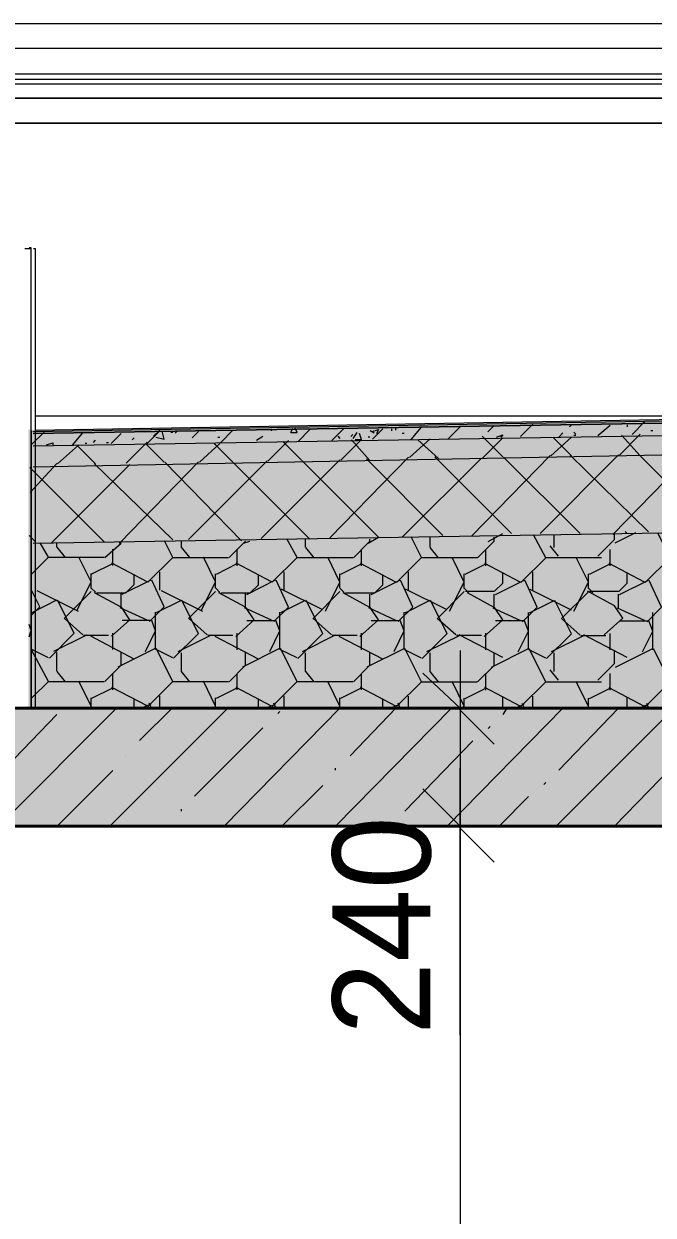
# Model space of a CAD drawing. Header units: millimetres. Extents: x -135211 to 49383, y -8033 to 228499.
# Drawn here: x -2060 to -772, y 18325 to 20763 of the extents above; entities that cross this region are included whole.
import ezdxf

# ---------------------------------------------------------------- set-up
doc = ezdxf.new("R2010")
doc.units = ezdxf.units.MM
doc.layers.add('PDF _Геометрия', color=7, linetype='Continuous', true_color=0x1d1d1d)
doc.layers.add('PDF _Сплошная заливка', color=7, linetype='Continuous', true_color=0xffffff)
doc.layers.add('PDF _Текст', color=7, linetype='Continuous')

msp = doc.modelspace()

# ---------------------------------------------------------------- hatches: boundary and pattern name
at = {"layer": 'PDF _Сплошная заливка', "transparency": 33554559}
h = msp.add_hatch(color=256, dxfattribs=at)
h.paths.add_polyline_path([(-4971, 19881.6), (-5834.6, 19864.7), (-5834.6, 19843.5), (-5021.8, 19856.2), (-4755.1, 19856.2), (-4755.1, 19881.6)])
h.paths.add_polyline_path([(-263.8, 19932.4), (-263.8, 19953.9), (-752.3, 19953.9), (-1025.8, 19949.3), (-1284, 19945.1), (-1792, 19936.6), (-2050.2, 19932.4), (-2050.2, 19907), (-1792, 19911.3), (-1284, 19919.7), (-1025.8, 19923.9), (-517.8, 19932.4)])
h.paths.add_polyline_path([(-24290.7, 19898.6), (-24401.5, 19898.6), (-24401.5, 19877.4), (-24299.2, 19877.4), (-23969, 19864.7), (-23863.2, 19860.5), (-23533, 19847.8), (-23427.2, 19843.5), (-23097, 19830.8), (-22991.2, 19826.6), (-7646.3, 19822.4), (-7646.3, 19847.8), (-22991.2, 19852), (-23105.5, 19856.2)])
h = msp.add_hatch(color=256, dxfattribs=at)
h.paths.add_polyline_path([(-5021.8, 19856.2), (-5834.6, 19843.5), (-5834.6, 19801.2), (-4971, 19818.1), (-4755.1, 19818.1), (-4755.1, 19856.2)])
h.paths.add_polyline_path([(-263.8, 19894.3), (-263.8, 19928.5), (-750.4, 19928.5), (-1025.8, 19923.9), (-1284, 19919.7), (-1792, 19911.3), (-2050.2, 19907), (-2050.2, 19864.7), (-1377.1, 19877.4), (-1157, 19881.6), (-484, 19894.3)])
h.paths.add_polyline_path([(-24299.2, 19877.4), (-24401.5, 19877.4), (-24401.5, 19835.1), (-24290.7, 19835.1), (-23105.5, 19792.7), (-22991.2, 19788.5), (-7646.3, 19784.3), (-7646.3, 19822.4), (-22991.2, 19826.6), (-23097, 19830.8), (-23427.2, 19843.5), (-23533, 19847.8), (-23863.2, 19860.5), (-23969, 19864.7)])
h = msp.add_hatch(color=256, dxfattribs=at)
h.paths.add_polyline_path([(-4971, 19818.1), (-5834.6, 19801.2), (-5834.6, 19644.6), (-5021.8, 19657.3), (-4755.1, 19657.3), (-4755.1, 19818.1)])
h.paths.add_polyline_path([(-263.8, 19733.5), (-263.8, 19890.4), (-689, 19890.4), (-1157, 19881.6), (-1377.1, 19877.4), (-2050.2, 19864.7), (-2050.2, 19708.1), (-1792, 19712.3), (-1284, 19720.8), (-1025.8, 19725), (-517.8, 19733.5)])
h.paths.add_polyline_path([(-24290.7, 19835.1), (-24401.5, 19835.1), (-24401.5, 19674.2), (-24290.7, 19674.2), (-22987, 19627.6), (-7646.3, 19623.4), (-7646.3, 19784.3), (-22991.2, 19788.5), (-23105.5, 19792.7)])
h = msp.add_hatch(color=256, dxfattribs=at)
h.paths.add_polyline_path([(-5021.8, 19657.3), (-5834.6, 19644.6), (-5834.6, 19365.2), (-4755.1, 19365.2), (-4755.1, 19657.3)])
h.paths.add_polyline_path([(-263.8, 19365.2), (-263.8, 19729.5), (-754.4, 19729.5), (-1025.8, 19725), (-1284, 19720.8), (-1792, 19712.3), (-2050.2, 19708.1), (-2050.2, 19365.2)])
h.paths.add_polyline_path([(-24290.7, 19674.2), (-24401.5, 19674.2), (-24401.5, 19365.2), (-7646.3, 19365.2), (-7646.3, 19623.4), (-22987, 19627.6)])
h = msp.add_hatch(color=256, dxfattribs=at)
h.paths.add_polyline_path([(-77398.8, 19123.9), (-77398.8, 19364.2), (-103546, 19364.2), (-103546, 19123.9)])
h.paths.add_polyline_path([(146.8, 19123.9), (146.8, 19364.2), (-2304.2, 19364.2), (-2304.2, 19123.9)])
h.paths.add_polyline_path([(-4501.1, 19123.9), (-4501.1, 19364.2), (-25450.6, 19364.2), (-25450.6, 19123.9)])
h.paths.add_polyline_path([(-26102.5, 19123.9), (-26102.5, 19364.2), (-26352.2, 19364.2), (-26352.2, 19123.9)])

# ---------------------------------------------------------------- linework, layer by layer
at = {"layer": 'PDF _Геометрия', "color": 7, "lineweight": 9}
for points in [[(464.8, 20644.1), (447.6, 20648.2), (464.8, 20644.1), (464.8, 20758.4), (435.3, 20758.4), (464.8, 20762.6), (-5851.4, 20762.6)], [(-298.5, 20712.3), (-327.8, 20657.3), (-298.5, 20712.3), (-5853, 20712.3)], [(-333.6, 20659.6), (-2175.1, 20659.6)], [(-2170, 20649.1), (-316, 20649.1), (-329.1, 20657.6), (-316, 20653.3)], [(-2168.7, 20639.9), (-263.4, 20639.9), (-263.4, 20610.3), (-2168.7, 20610.3), (-263.4, 20610.3), (-263.4, 20631.4), (-263.4, 20635.6), (-263.4, 20639.9)], [(-263.4, 20559.4), (-263.4, 20610.3), (-263.4, 20559.4), (-2168.7, 20559.4), (-263.4, 20559.4), (-263.4, 19958.3), (-276.4, 19958.3)], [(-2040.9, 19361.2), (-254.6, 19361.2), (-254.6, 19729.6), (-254.6, 19890.4), (-254.6, 19928.5), (-254.6, 19953.9), (-254.6, 19958.1), (-254.6, 20559.3), (-258.7, 20559.3)], [(-2044.5, 19362.8), (-2044.5, 20302.5), (-2057.4, 20302.5)], [(-2048.6, 19364.6), (-2044.5, 19364.6), (-2044.5, 20304.3), (-2048.6, 20304.3)], [(-2039.8, 19362.6), (-2035.8, 19362.6), (-2035.8, 20302.4), (-2039.8, 20302.4)], [(-2041.4, 19928.7), (-263.4, 19958.3), (-263.4, 20216.5)], [(-2037.5, 19960.4), (-280.9, 19960.4), (-2037.5, 19930.7)], [(-2044.5, 19930), (-2044.5, 19925.8), (-2044.5, 19900.4), (-2044.5, 19858), (-2044.5, 19701.4), (-2044.5, 19362.8), (-2057.4, 19362.8)], [(-2044.5, 19925.8), (-2044.5, 19925.8)], [(-1167.1, 19480.8), (-1167.1, 19121), (-1167.1, 13139.3), (-1167.1, 12881.1), (-1167.1, 8939.9), (-1167.1, 8681.7), (-1167.1, 5650.6), (-1167.1, 5392.4), (-1167.1, 3322.4)], [(-1167.1, 19362.3), (-1285.4, 19362.3)], [(-1168, 19362.5), (-1061.8, 19362.5)], [(-1167.1, 18693.4), (-1167.1, 19146.4), (-1167.1, 19239.5)], [(-877.6, 19120.2), (-2951.8, 19120.2)], [(-1167.1, 19121), (-1285.4, 19121)], [(-1168, 19121.2), (-1061.8, 19121.2)], [(-898.4, 19120), (-500.3, 19120)]]:
    msp.add_lwpolyline(points, dxfattribs=at)
at = {"layer": 'PDF _Геометрия', "color": 7, "lineweight": 40}
for points in [[(-96.7, 20560.5), (-96.7, 19362.5), (-2298.3, 19362.5)], [(-2298.3, 19121.2), (-96.7, 19121.2), (-96.7, 15163.1), (-96.7, 13101.5)]]:
    msp.add_lwpolyline(points, dxfattribs=at)
at = {"layer": 'PDF _Геометрия', "color": 7, "lineweight": 20}
for points in [[(-2040.9, 19898.9), (-254.6, 19928.5), (-254.6, 19953.9), (-2040.9, 19924.3), (-254.6, 19953.9), (-254.6, 19958.1), (-258.7, 19958.1)], [(-2040.9, 19856.6), (-254.6, 19890.4), (-254.6, 19928.5)], [(-2040.9, 19699.9), (-254.6, 19729.6), (-254.6, 19890.4)]]:
    msp.add_lwpolyline(points, dxfattribs=at)
at = {"layer": 'PDF _Геометрия', "lineweight": 9}
for points in [[(-1267.1, 19912), (-1246.1, 19937.4)], [(-1192.2, 19912.6), (-1167.1, 19938)], [(-1109.9, 19927.9), (-1096.9, 19940.5)], [(-1043.1, 19918.2), (-1018, 19943.6)], [(-943.1, 19938.2), (-939, 19942.4)], [(-885.2, 19920.1), (-860, 19941.3)], [(-824.9, 19942.5), (-824.9, 19938.3)], [(-815, 19922.6), (-789.8, 19948)], [(-2044, 19901.8), (-2018.2, 19927.2)], [(-1960.2, 19900.6), (-1939.2, 19926)], [(-1881.2, 19903.7), (-1860.3, 19924.8)], [(-1838, 19911.7), (-1834, 19915.9)], [(-1807.1, 19904.3), (-1781.3, 19929.7)], [(-1798.9, 19921.4), (-1798.9, 19921.4)], [(-1794.2, 19918.8), (-1781.3, 19931.5)], [(-1789.5, 19916.9), (-1772.5, 19912.6), (-1776.6, 19929.5)], [(-1759, 19926.9), (-1755, 19926.9)], [(-1750.2, 19924.9), (-1746.2, 19929.2)], [(-1715.2, 19915.8), (-1702.3, 19928.5)], [(-1662.5, 19916.9), (-1658.5, 19916.9)], [(-1657.2, 19905.7), (-1632.1, 19931)], [(-1583.6, 19910.8), (-1570.7, 19919.3)], [(-1553.2, 19929.9), (-1553.2, 19934.1)], [(-1513.5, 19926.7), (-1500.5, 19926.7), (-1504.6, 19935.1)], [(-1513.4, 19926.8), (-1509.3, 19935.2)], [(-1499.3, 19907.5), (-1474.2, 19932.9)], [(-1429.1, 19910.1), (-1404, 19935.5)], [(-1416.8, 19918.7), (-1412.8, 19914.4)], [(-1390.5, 19918.3), (-1386.5, 19922.5)], [(-1385.8, 19913.9), (-1377.7, 19926.6)], [(-1381.9, 19912), (-1368.9, 19912), (-1373, 19924.7)], [(-1355.4, 19917.8), (-1351.4, 19917.8)], [(-1350.7, 19930.3), (-1342.6, 19926.1)], [(-1346.8, 19928.4), (-1333.8, 19932.6), (-1337.9, 19924.1)], [(-1346.1, 19913.1), (-1325.1, 19934.3)], [(-1307.5, 19934.1), (-1307.5, 19929.8)], [(-1298.7, 19931.5), (-1298.7, 19935.7)], [(-1285.2, 19925.2), (-1281.2, 19925.2)], [(-1270.6, 19875.4), (-1228.5, 19913.5)], [(-1079.4, 19876.8), (-1121.5, 19919.1)], [(-1121.5, 19873.1), (-1079.4, 19915.5)], [(-1092.4, 19917.3), (-1079.4, 19921.5), (-1083.4, 19917.3)], [(-981.2, 19878.9), (-939, 19917)], [(-939, 19878.9), (-977.1, 19917)], [(-964.7, 19917.3), (-956.5, 19925.7)], [(-934.3, 19927.1), (-930.2, 19922.9)], [(-934.3, 19921.1), (-930.2, 19921.1)], [(-842.5, 19934.3), (-842.5, 19934.3)], [(-840.9, 19880.4), (-798.6, 19922.8)], [(-798.6, 19878.6), (-836.8, 19920.9)], [(-776.4, 19930.8), (-772.3, 19930.8)], [(-2013.5, 19901.5), (-2000.7, 19905.7), (-2000.7, 19901.5)], [(-2009.4, 19899.8), (-2009.4, 19899.8)], [(-1990.7, 19862.7), (-1948, 19900.8)], [(-1983.1, 19909.7), (-1983.1, 19909.7)], [(-1912.9, 19862.1), (-1950.8, 19900.2)], [(-1934.5, 19904.7), (-1930.5, 19904.7)], [(-1916.9, 19906.3), (-1912.9, 19910.5)], [(-1890.6, 19905.8), (-1886.6, 19905.8)], [(-1850.4, 19864.1), (-1807.6, 19906.5)], [(-1772.5, 19866.1), (-1810.4, 19904.1)], [(-1728.7, 19903.5), (-1728.7, 19903.5)], [(-1700.4, 19866.1), (-1658.5, 19904.2)], [(-1632.1, 19865.7), (-1670.1, 19903.8)], [(-1560.1, 19867.6), (-1518.1, 19910)], [(-1491.8, 19869.7), (-1529.7, 19907.8)], [(-1411, 19869.7), (-1368.9, 19912)], [(-1351.4, 19869.4), (-1389.4, 19911.7)], [(-1211, 19873.3), (-1253.1, 19911.5)], [(-1246.1, 19912), (-1246.1, 19912)], [(-1246.1, 19912), (-1246.1, 19912)], [(-1862.9, 19701.7), (-1702.3, 19866.8)], [(-1614.6, 19704.6), (-1771.2, 19865.5)], [(-1722.7, 19707.5), (-1562, 19868.3)], [(-1474.2, 19708.5), (-1631, 19865.2)], [(-1573.7, 19709.4), (-1412.8, 19870.3)], [(-1354.9, 19699.8), (-1333.8, 19712.5), (-1490.8, 19869.1)], [(-1433.5, 19710.9), (-1272.4, 19876.1)], [(-1202.2, 19715.9), (-1358.5, 19872.6)], [(-1284.5, 19713), (-1123.3, 19873.8)], [(-1061.8, 19719.9), (-1218.3, 19876.5)], [(-1143.5, 19714.5), (-982.9, 19879.6)], [(-921.5, 19719.6), (-1078.1, 19876.2)], [(-1003.3, 19720.2), (-842.5, 19881.1)], [(-781.1, 19723.5), (-941.9, 19880.2)], [(-854.3, 19718), (-693.3, 19883.1)], [(-640.7, 19721.5), (-797.6, 19878)], [(-1895.4, 19702.8), (-2047.6, 19855.2)], [(-2046.6, 19804), (-1991.9, 19863.3)], [(-2003.9, 19700.2), (-1842.7, 19861)], [(-1755, 19706.7), (-1915.5, 19863.3)], [(-1109.4, 19703.2), (-1079.4, 19720.2)], [(-885.4, 19673.8), (-851.3, 19707.7), (-851.3, 19720.3)], [(-849.6, 19700.9), (-807.4, 19722.1)], [(-824.9, 19719.9), (-829, 19724.2)], [(-788.4, 19619.5), (-737.2, 19670.3), (-762.4, 19721)], [(-2035.8, 19703.1), (-2048.6, 19715.8)], [(-2043.2, 19637.3), (-2009.4, 19671.2), (-2026.3, 19700.9)], [(-1991.9, 19692.1), (-1991.9, 19700.6)], [(-1894.1, 19670.8), (-1860.3, 19700.4), (-1864.3, 19700.4)], [(-1805.8, 19620.3), (-1755, 19671.1), (-1771.9, 19704.9)], [(-1737.4, 19691.9), (-1737.4, 19704.7)], [(-1639.7, 19670.6), (-1605.8, 19704.5)], [(-1610, 19700.1), (-1597.1, 19704.3)], [(-1605.8, 19704.5), (-1605.8, 19704.5)], [(-1551.4, 19620), (-1500.5, 19670.8), (-1521.5, 19709)], [(-1483, 19691.8), (-1483, 19708.7)], [(-1385.4, 19670.4), (-1351.4, 19704.3), (-1351.4, 19708.5)], [(-1297.1, 19619.9), (-1246.1, 19670.6), (-1267.1, 19713)], [(-1228.5, 19691.6), (-1228.5, 19712.8)], [(-1131, 19670.2), (-1096.9, 19704.1), (-1096.9, 19712.6)], [(-1042.7, 19619.7), (-991.6, 19670.4), (-1016.8, 19717)], [(-965.3, 19673.7), (-982.4, 19694.8)], [(-974.1, 19691.3), (-974.1, 19716.7)], [(-2009.8, 19671.4), (-1895.4, 19671.4)], [(-1974.3, 19670.7), (-1991.2, 19691.9)], [(-1951.5, 19561.7), (-1921.7, 19621), (-1947.5, 19671.7)], [(-1877.8, 19654.1), (-1877.8, 19688)], [(-1755.5, 19671.1), (-1640.9, 19671.1)], [(-1719.9, 19670.5), (-1736.8, 19691.7)], [(-1697.1, 19561.4), (-1667.2, 19620.8), (-1692.3, 19671.5)], [(-1623.4, 19653.9), (-1623.4, 19687.8)], [(-1500.5, 19670.9), (-1386.5, 19670.9)], [(-1465.4, 19670.3), (-1482.4, 19691.5)], [(-1442.7, 19561.3), (-1412.8, 19620.6), (-1437.9, 19671.4)], [(-1368.9, 19653.7), (-1368.9, 19687.6)], [(-1246.3, 19670.8), (-1132, 19670.8)], [(-1211, 19670.1), (-1228, 19691.3)], [(-1188.3, 19561.1), (-1158.4, 19620.3), (-1183.5, 19671.1)], [(-1114.5, 19653.5), (-1114.5, 19687.4)], [(-992, 19670.6), (-877.6, 19670.6)], [(-933.9, 19560.9), (-903.9, 19620.2), (-929.1, 19670.9)], [(-860, 19653.4), (-860, 19687.2)], [(-1920.5, 19637.2), (-1877.8, 19658.3)], [(-1807.6, 19621), (-1879.4, 19659.1)], [(-1665.4, 19637), (-1623.4, 19658.2)], [(-1553.2, 19620.9), (-1625.1, 19659)], [(-1411, 19636.8), (-1368.9, 19658)], [(-1298.7, 19620.6), (-1370.8, 19658.7)], [(-1156.6, 19636.6), (-1114.5, 19657.8)], [(-1044.3, 19620.5), (-1116.5, 19658.6)], [(-902.3, 19636.5), (-860, 19657.6)], [(-789.8, 19620.3), (-862.1, 19658.4)], [(-2035.8, 19603.9), (-2035.8, 19642)], [(-1921.7, 19608.2), (-1921.7, 19637.9)], [(-1858.5, 19595.5), (-1798.9, 19625.2)], [(-1850.9, 19598.5), (-1834, 19615.4), (-1834, 19636.5)], [(-1802.4, 19540.1), (-1772.5, 19569.7), (-1797.5, 19624.7)], [(-1781.3, 19603.7), (-1781.3, 19641.8)], [(-1667.2, 19608), (-1667.2, 19637.7)], [(-1603.4, 19595.3), (-1544.4, 19624.9)], [(-1596.5, 19598.2), (-1579.5, 19615.2), (-1579.5, 19636.3)], [(-1548, 19539.9), (-1518.1, 19569.5), (-1543.1, 19624.5)], [(-1526.9, 19603.5), (-1526.9, 19641.6)], [(-1412.8, 19607.8), (-1412.8, 19637.5)], [(-1349, 19595.1), (-1290, 19624.7)], [(-1342, 19598.1), (-1325.1, 19615), (-1325.1, 19636.2)], [(-1293.6, 19539.7), (-1263.6, 19569.3), (-1288.7, 19624.4)], [(-1272.4, 19603.3), (-1272.4, 19641.4)], [(-1158.4, 19607.6), (-1158.4, 19637.3)], [(-1096.4, 19601.6), (-1079.4, 19618.5), (-1079.4, 19639.7)], [(-1094.7, 19594.9), (-1035.5, 19624.5)], [(-1039.2, 19539.5), (-1009.2, 19569.2), (-1034.3, 19624.1)], [(-1018, 19603.2), (-1018, 19641.2)], [(-903.9, 19607.4), (-903.9, 19637.1)], [(-842, 19601.5), (-824.9, 19618.3), (-824.9, 19639.5)], [(-840.4, 19594.8), (-781.1, 19624.3)], [(-784, 19539.3), (-754.7, 19568.9), (-779.9, 19624)], [(-2043.9, 19553), (-2027, 19569.9), (-2043.9, 19603.8)], [(-1948, 19560.2), (-2032.6, 19602.6)], [(-1976.5, 19546.5), (-1921.7, 19601.5)], [(-1912.9, 19599.6), (-1921.8, 19608.1)], [(-1860.3, 19569.2), (-1915.1, 19598.8)], [(-1911.1, 19598.7), (-1851.5, 19598.7)], [(-1860.3, 19566.8), (-1860.3, 19596.4)], [(-1693.6, 19560.1), (-1778.3, 19602.4)], [(-1722.1, 19546.4), (-1667.2, 19601.4)], [(-1658.5, 19599.4), (-1666.5, 19607.9)], [(-1605.8, 19569), (-1660.7, 19598.7)], [(-1656, 19598.5), (-1597.1, 19598.5)], [(-1605.8, 19566.6), (-1605.8, 19596.3)], [(-1447.9, 19563.6), (-1532.8, 19605.9)], [(-1467.8, 19546.2), (-1412.8, 19601.2)], [(-1404, 19599.3), (-1412.1, 19607.7)], [(-1351.4, 19568.8), (-1406.4, 19598.5)], [(-1401.7, 19598.3), (-1342.6, 19598.3)], [(-1351.4, 19566.4), (-1351.4, 19596.1)], [(-1193.4, 19563.4), (-1278.5, 19605.8)], [(-1213.4, 19546), (-1158.4, 19601)], [(-1149.6, 19599.1), (-1157.7, 19607.5)], [(-1156.1, 19601.9), (-1096.9, 19601.9)], [(-1096.9, 19568.6), (-1152, 19598.3)], [(-1096.9, 19566.2), (-1096.9, 19595.9)], [(-939, 19563.3), (-1023.4, 19605.5)], [(-959.1, 19545.8), (-903.9, 19600.8)], [(-851.3, 19572.2), (-906.5, 19601.8)], [(-895.1, 19598.8), (-903.2, 19607.4)], [(-901.8, 19601.7), (-842.5, 19601.7)], [(-842.5, 19566), (-842.5, 19595.6)], [(-2042.6, 19558.5), (-1991.9, 19583.9)], [(-2007.5, 19464.9), (-1956.8, 19515.7), (-1990.6, 19583.4)], [(-1788.3, 19558.3), (-1737.4, 19583.7)], [(-1753.2, 19464.6), (-1702.3, 19515.4), (-1736.2, 19583.1)], [(-1533.9, 19558.1), (-1483, 19583.5)], [(-1498.8, 19464.4), (-1447.9, 19515.2), (-1481.8, 19583)], [(-1279.6, 19557.9), (-1228.5, 19583.3)], [(-1244.5, 19464.2), (-1193.4, 19515.1), (-1227.5, 19582.8)], [(-1025.2, 19557.7), (-974.1, 19583.1)], [(-990.1, 19464), (-939, 19514.8), (-973.1, 19582.6)], [(-871.9, 19512.7), (-833.7, 19546.6), (-850.8, 19571.9)], [(-2044.5, 19483.1), (-2044.5, 19559.3)], [(-1939.2, 19512.9), (-1977.1, 19546.8)], [(-1880.6, 19509.6), (-1842.7, 19543.6), (-1859.6, 19569)], [(-1807.6, 19542.4), (-1862.4, 19567.8)], [(-1790.1, 19482.9), (-1790.1, 19559.1)], [(-1626.2, 19509.4), (-1588.3, 19543.4), (-1605.2, 19568.7)], [(-1553.2, 19542.3), (-1608.1, 19567.6)], [(-1535.6, 19482.7), (-1535.6, 19558.9)], [(-1371.9, 19509.3), (-1333.8, 19543.2), (-1350.8, 19568.6)], [(-1298.7, 19542), (-1353.8, 19567.5)], [(-1281.2, 19482.5), (-1281.2, 19558.7)], [(-1117.5, 19509.1), (-1079.4, 19543), (-1096.4, 19568.4)], [(-1044.3, 19541.8), (-1099.4, 19567.2)], [(-1026.7, 19482.3), (-1026.7, 19558.5)], [(-789.8, 19541.6), (-845.1, 19567.1)], [(-772.3, 19482.1), (-772.3, 19558.3)], [(-2048.6, 19508.5), (-2044.5, 19521.2), (-2048.6, 19533.9)], [(-1858.5, 19542.3), (-1798.9, 19542.3)], [(-1811, 19478.7), (-1790.1, 19521), (-1798.1, 19542.1)], [(-1684.8, 19512.7), (-1722.7, 19546.6)], [(-1603.4, 19542.1), (-1544.4, 19542.1)], [(-1556.6, 19478.4), (-1535.6, 19520.8), (-1543.7, 19542)], [(-1430.3, 19512.6), (-1468.3, 19546.4)], [(-1349, 19541.9), (-1290, 19541.9)], [(-1302.2, 19478.3), (-1281.2, 19520.6), (-1289.3, 19541.8)], [(-1175.9, 19512.3), (-1214, 19546.2)], [(-1094.7, 19541.7), (-1035.5, 19541.7)], [(-1047.8, 19478.1), (-1026.7, 19520.4), (-1034.9, 19541.5)], [(-921.5, 19512.2), (-959.6, 19546)], [(-840.4, 19541.5), (-781.1, 19541.5)], [(-793.4, 19477.8), (-772.3, 19520.2), (-780.4, 19541.4)], [(-1998.1, 19479), (-1930.5, 19512.9)], [(-1937.4, 19512.2), (-1886.6, 19512.2)], [(-1834, 19463), (-1922.6, 19509.6)], [(-1877.8, 19482.4), (-1877.8, 19516.3)], [(-1743.8, 19478.8), (-1676, 19512.6)], [(-1683, 19512), (-1632.1, 19512)], [(-1579.5, 19462.8), (-1668.3, 19509.4)], [(-1623.4, 19482.2), (-1623.4, 19516)], [(-1489.5, 19478.6), (-1421.6, 19512.4)], [(-1428.7, 19511.7), (-1377.7, 19511.7)], [(-1325.1, 19462.6), (-1414.1, 19509.1)], [(-1368.9, 19482), (-1368.9, 19515.9)], [(-1235.2, 19478.4), (-1167.1, 19512.2)], [(-1174.3, 19511.6), (-1123.3, 19511.6)], [(-1079.4, 19466.1), (-1168.6, 19512.7)], [(-1114.5, 19481.8), (-1114.5, 19515.7)], [(-980, 19478.2), (-912.7, 19512)], [(-920, 19511.4), (-868.8, 19511.4)], [(-824.9, 19466), (-913.5, 19512.5)], [(-860, 19481.6), (-860, 19515.5)], [(-2009.4, 19465.7), (-2043.2, 19482.6)], [(-2043.2, 19383.4), (-2009.4, 19417.2), (-2043.2, 19480.7)], [(-1991.9, 19438.1), (-1991.9, 19476.2)], [(-1894.1, 19416.8), (-1860.3, 19450.6), (-1860.3, 19476.1)], [(-1866.7, 19447.2), (-1790.1, 19485.3)], [(-1805.8, 19366.2), (-1755, 19417), (-1788.9, 19484.8)], [(-1755, 19465.4), (-1788.9, 19482.4)], [(-1737.4, 19437.9), (-1737.4, 19476)], [(-1639.7, 19416.6), (-1605.8, 19450.5), (-1605.8, 19475.9)], [(-1611.6, 19447), (-1535.6, 19485.1)], [(-1551.4, 19366.1), (-1500.5, 19416.9), (-1534.5, 19484.6)], [(-1500.5, 19465.2), (-1534.5, 19482.2)], [(-1483, 19437.8), (-1483, 19475.8)], [(-1385.4, 19416.4), (-1351.4, 19450.3), (-1351.4, 19475.7)], [(-1357.3, 19446.8), (-1281.2, 19484.9)], [(-1297.1, 19365.8), (-1246.1, 19416.7), (-1280.1, 19484.4)], [(-1246.1, 19465.1), (-1280.1, 19482)], [(-1228.5, 19437.6), (-1228.5, 19475.7)], [(-1131, 19416.3), (-1096.9, 19450.1), (-1096.9, 19475.5)], [(-1103, 19446.6), (-1026.7, 19484.7)], [(-1042.7, 19365.7), (-991.6, 19416.5), (-1025.7, 19484.2)], [(-991.6, 19464.8), (-1025.7, 19481.8)], [(-974.1, 19437.3), (-974.1, 19475.5)], [(-885.4, 19419.8), (-851.3, 19453.7), (-851.3, 19479.1)], [(-848.7, 19446.4), (-772.3, 19484.5)], [(-788.4, 19365.5), (-737.2, 19416.3), (-771.3, 19484)], [(-1974.3, 19416.7), (-1991.2, 19437.9)], [(-1877.8, 19400.1), (-1877.8, 19434)], [(-1719.9, 19416.5), (-1736.8, 19437.6)], [(-1623.4, 19400), (-1623.4, 19433.8)], [(-1465.4, 19416.3), (-1482.4, 19437.5)], [(-1368.9, 19399.8), (-1368.9, 19433.6)], [(-1211, 19416.1), (-1228, 19437.3)], [(-1114.5, 19399.6), (-1114.5, 19433.4)], [(-965.3, 19419.7), (-982.4, 19440.9)], [(-860, 19399.4), (-860, 19433.2)], [(-2009.8, 19417.3), (-1895.4, 19417.3)], [(-1925.7, 19362.7), (-1921.7, 19366.9), (-1947.5, 19417.7)], [(-1920.5, 19383.2), (-1877.8, 19404.4)], [(-1807.6, 19367), (-1879.4, 19405.1)], [(-1755.5, 19417.1), (-1640.9, 19417.1)], [(-1671.3, 19362.5), (-1667.2, 19366.7), (-1692.3, 19417.6)], [(-1665.4, 19383), (-1623.4, 19404.2)], [(-1553.2, 19366.8), (-1625.1, 19405)], [(-1500.5, 19416.9), (-1386.5, 19416.9)], [(-1416.8, 19362.3), (-1412.8, 19366.5), (-1437.9, 19417.3)], [(-1411, 19382.8), (-1368.9, 19404)], [(-1298.7, 19366.7), (-1370.8, 19404.8)], [(-1246.3, 19416.7), (-1132, 19416.7)], [(-1162.4, 19362.2), (-1158.4, 19366.4), (-1183.5, 19417.2)], [(-1156.6, 19382.6), (-1114.5, 19403.8)], [(-1044.3, 19366.5), (-1116.5, 19404.6)], [(-992, 19416.6), (-877.6, 19416.6)], [(-908, 19361.9), (-903.9, 19366.1), (-929.1, 19416.9)], [(-902.3, 19382.4), (-860, 19403.6)], [(-789.8, 19366.2), (-862.1, 19404.3)], [(-2035.8, 19362.6), (-2035.8, 19388)], [(-1921.7, 19362.7), (-1921.7, 19383.8)], [(-1834, 19361.4), (-1834, 19382.6)], [(-1781.3, 19362.4), (-1781.3, 19387.8)], [(-1667.2, 19362.5), (-1667.2, 19383.7)], [(-1649.7, 19121.1), (-1412.8, 19362.3), (-1412.8, 19383.5)], [(-1579.5, 19361.2), (-1579.5, 19382.4)], [(-1526.9, 19362.2), (-1526.9, 19387.6)], [(-1325.1, 19361), (-1325.1, 19382.2)], [(-1272.4, 19362), (-1272.4, 19387.4)], [(-1158.4, 19362.2), (-1158.4, 19383.3)], [(-1079.4, 19364.6), (-1079.4, 19385.7)], [(-1018, 19361.8), (-1018, 19387.2)], [(-903.9, 19361.9), (-903.9, 19383.1)], [(-824.9, 19364.4), (-824.9, 19385.6)], [(-2110, 19122.4), (-1869, 19363.8)], [(-1882.3, 19122.7), (-1640.9, 19363.9)], [(-1834, 19361.4), (-1834, 19361.4)], [(-1822.7, 19296.1), (-1755, 19363.8)], [(-1819.8, 19362.7), (-1798.9, 19371.1)], [(-1798.9, 19364.5), (-1802.9, 19373)], [(-1579.5, 19361.2), (-1579.5, 19361.2)], [(-1565.4, 19362.5), (-1544.4, 19371)], [(-1544.4, 19364.3), (-1548.4, 19372.7)], [(-1539.7, 19351.4), (-1535.6, 19355.7)], [(-1422, 19121.2), (-1184.7, 19362.5)], [(-1391.8, 19265), (-1298.7, 19362.4)], [(-1325.1, 19361), (-1325.1, 19361)], [(-1311, 19362.3), (-1290, 19370.8)], [(-1290, 19364.1), (-1294, 19372.5)], [(-1193.5, 19121.4), (-956.5, 19362.7)], [(-1079.4, 19364.6), (-1079.4, 19364.6)], [(-1078.7, 19349.9), (-1070.6, 19362.6)], [(-1056.6, 19362.1), (-1035.5, 19370.6)], [(-1035.5, 19363.9), (-1039.6, 19372.3)], [(-969.8, 19121.6), (-728.4, 19363)], [(-965.1, 19235.8), (-842.5, 19362.8)], [(-824.9, 19364.4), (-824.9, 19364.4)], [(-802.2, 19361.9), (-781.1, 19370.4)], [(-781.1, 19363.7), (-785.1, 19372.2)], [(-2132, 19205.3), (-1991.9, 19349.3)], [(-1710.4, 19182.7), (-1570.7, 19322.4)], [(-1109.8, 19320.8), (-1105.7, 19325)], [(-1280.2, 19152), (-1140.8, 19296)], [(-1851.5, 19266.1), (-1851.5, 19266.1)], [(-850.7, 19121.3), (-710.9, 19265.3)], [(-1992.2, 19120.8), (-1877.8, 19235)], [(-1421.6, 19235.4), (-1421.6, 19239.7)], [(-995.7, 19206.6), (-991.6, 19210.8)], [(-1532.8, 19119.7), (-1447.9, 19204.4)], [(-1085.9, 19122.5), (-1026.7, 19181.7)], [(-1737.4, 19151.9), (-1737.4, 19156.1)], [(-1763.8, 19120.8), (-1763.8, 19120.8)], [(-1307.5, 19121.3), (-1307.5, 19125.5)]]:
    msp.add_lwpolyline(points, dxfattribs=at)
at = {"layer": 'PDF _Геометрия', "color": 7, "lineweight": 18}
for points in [[(-1167.1, 19362.3), (-1243.3, 19434.2)], [(-1173.1, 19364.8), (-1096.9, 19288.6)], [(-1167.1, 19121), (-1243.3, 19197.2)], [(-1173.1, 19123.5), (-1096.9, 19047.3)]]:
    msp.add_lwpolyline(points, dxfattribs=at)

# ---------------------------------------------------------------- texts
at = {"layer": 'PDF _Текст', "insert": (-1326.5, 18694.1), "char_height": 200.42, "attachment_point": 4, "rotation": 90, "style": ''}
msp.add_mtext('240', dxfattribs=at)

doc.saveas('drawing.dxf')
